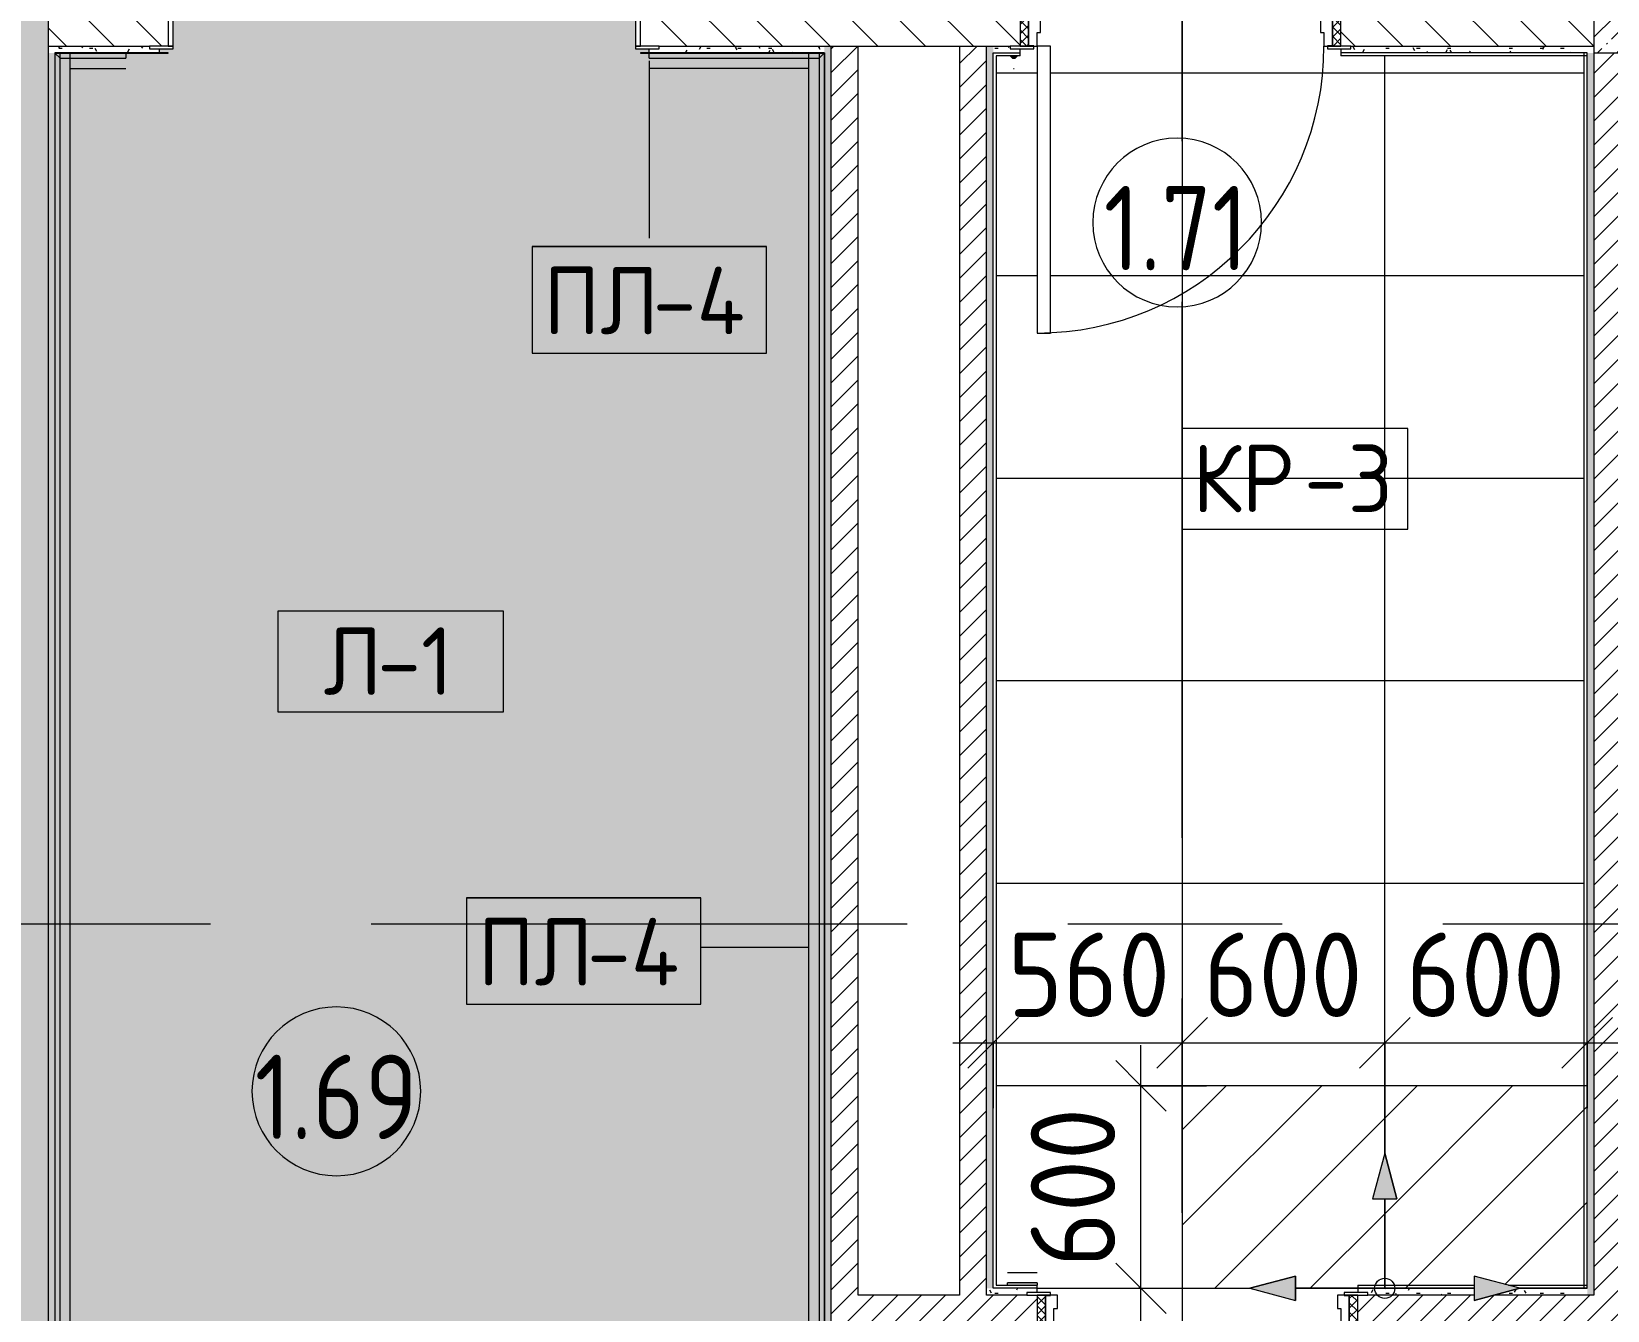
# Model space of a CAD drawing. Header units: millimetres. Extents: x 81671 to 282875, y -8553 to 29000.
# Drawn here: x 107301 to 111970, y 6654 to 10443 of the extents above; entities that cross this region are included whole.
import ezdxf

# ---------------------------------------------------------------- set-up
doc = ezdxf.new("R2010")
doc.units = ezdxf.units.MM
doc.linetypes.add('Осевая', pattern=[3175, 635, -476.25, 1587.5, -476.25])
for name, color, linetype, lineweight in [('A-ANNO-DIMS', 7, 'Continuous', 9), ('A-ANNO-DIMS-100', 7, 'Continuous', 9), ('A-AREA-IDEN', 7, 'Continuous', 9), ('A-DETL', 7, 'Continuous', 9), ('A-DETL-GENF', 7, 'Continuous', 9), ('A-DOOR', 7, 'Continuous', 9), ('A-DOOR-1', 7, 'Continuous', 13), ('A-DOOR-FRAM', 7, 'Continuous', 13), ('A-DOOR-FRAM-1', 7, 'Continuous', 9), ('A-FLOR-IDEN', 7, 'Continuous', 9), ('A-FLOR-PATT', 7, 'Continuous', 9), ('A-GENM-IDEN', 7, 'Continuous', 9), ('A-WALL', 7, 'Continuous', 9), ('I-WALL', 7, 'Continuous', 9), ('Оси-2', 7, 'Осевая', 9)]:
    doc.layers.add(name, color=color, linetype=linetype, lineweight=lineweight)
for name, color, linetype, lineweight, true_color in [('A-DETL-GENF-1', 7, 'Continuous', 9, 0x004000), ('A-GENM-3', 5, 'Continuous', 9, 0x0000ff), ('A-GENM-5', 7, 'Continuous', 9, 0xff8040), ('A-WALL-1', 9, 'Continuous', 9, 0x808080), ('A-WALL-FNSH-1', 9, 'Continuous', 9, 0x808080), ('I-WALL-2', 9, 'Continuous', 9, 0x808080)]:
    doc.layers.add(name, color=color, linetype=linetype, lineweight=lineweight, true_color=true_color)
doc.styles.add('GOST Common', font='GOST_Common.ttf', dxfattribs={"width": 0.9, "height": 250})
doc.styles.add('GOST Common_1', font='GOST_Common.ttf', dxfattribs={"height": 200})
doc.styles.add('ISOCPEUR', font='isocpeur.ttf', dxfattribs={"width": 0.9, "height": 250})
doc.dimstyles.new('ISO-2_5_0_9К_БОЛЬШОЙ', dxfattribs={"dimscale": 304.8, "dimtxt": 248.995294, "dimasz": 0.492126, "dimexe": 0.393701, "dimexo": 0.984252, "dimgap": 0, "dimtad": 1, "dimdec": 0, "dimrnd": 10, "dimzin": 0, "dimdsep": 46, "dimtxsty": 'ISOCPEUR', "dimblk1": 'OBLIQUE', "dimblk2": 'OBLIQUE', "dimsah": 1, "dimcen": 0.09, "dimdle": 0.393701, "dimazin": 0, "dimtfac": 1, "dimtdec": 4, "dimtix": 1, "dimtmove": 0, "dimatfit": 3, "dimfxl": 1, "dimtvp": 1, "dimtolj": 1, "dimtzin": 0, "dimarcsym": 2})
pattern_1 = [(45, (0, 0), (-35.35534, 35.35534), [])]
pattern_2 = [(45, (0, 0), (-57.024626, 57.024626), []), (45, (57.025, 0), (-57.024626, 57.024626), [100.806, -20.161, 3.353, -16.808])]
pattern_3 = [(0, (0, 0), (121.92, 30.48), [10.058, -81.382, 10.058, -81.382, -487.68]), (0, (0, 0), (121.92, 30.48), [-182.88, 10.058, -172.822, 10.058, -81.382, -213.36]), (0, (0, 0), (121.92, 30.48), [-457.2, 10.058, -50.902, 10.058, -142.342]), (120, (45.72, 15.24), (-87.356454, 90.345817), [10.058, -81.382, 10.058, -81.382, -487.68]), (120, (45.72, 15.24), (-87.356454, 90.345817), [-182.88, 10.058, -172.822, 10.058, -81.382, -213.36]), (120, (45.72, 15.24), (-87.356454, 90.345817), [-457.2, 10.058, -50.902, 10.058, -142.342]), (240, (60.96, 76.2), (-34.563546, -120.825817), [10.058, -81.382, 10.058, -81.382, -487.68]), (240, (60.96, 76.2), (-34.563546, -120.825817), [-182.88, 10.058, -172.822, 10.058, -81.382, -213.36]), (240, (60.96, 76.2), (-34.563546, -120.825817), [-457.2, 10.058, -50.902, 10.058, -142.342])]
pattern_4 = [(45, (0, 0), (-141.42136, 141.42136), [])]

# ---------------------------------------------------------------- blocks, each defined once
blk = doc.blocks.new('110_Дверь_СКБ_1Ст_Внутренняя1 - Д-8 950x2100h_охрана-31784688-План отделки полов с раскладкой материалов 1 этажа в осях 23_1-33')
at = {"layer": 'A-DOOR'}
h = blk.add_hatch(dxfattribs=at)
h.set_pattern_fill('FP_6', color=256, style=0, pattern_type=2)
h.set_pattern_definition([(135, (1826.41, 164.685), (-14.14214, -14.14214), []), (225, (1826.41, 164.685), (14.14214, -14.14214), [])])
h.paths.add_polyline_path([(487.5, 100), (462.5, 100), (462.5, -100), (487.5, -100)])
at = {"layer": 'A-DOOR-FRAM-1'}
h = blk.add_hatch(dxfattribs=at)
h.set_pattern_fill('FP_7', color=256, style=0, pattern_type=2)
h.set_pattern_definition([(45, (-296.384, 164.685), (-14.1421, 14.1421), []), (135, (-296.384, 164.685), (-14.1421, -14.1421), [])])
h.paths.add_polyline_path([(-437.5, 100), (-462.5, 100), (-462.5, -100), (-437.5, -100)])
at = {"layer": 'A-DOOR'}
blk.add_arc((437.5, 100), 850, 90, 180, dxfattribs=at)
at = {"layer": 'A-DOOR-1'}
for p, q in [((437.5, 950), (397.5, 950)), ((397.5, 950), (397.5, 100)), ((437.5, 100), (437.5, 950)), ((397.5, 100), (437.5, 100))]:
    blk.add_line(p, q, dxfattribs=at)
at = {"layer": 'A-DOOR-FRAM'}
for p, q in [((-422.5, 108), (-492.5, 108)), ((-492.5, 108), (-492.5, 100)), ((-492.5, 100), (-422.5, 100)), ((-437.5, 100), (-462.5, 100)), ((-462.5, 100), (-462.5, -100)), ((-412.5, 100), (-437.5, 100)), ((-437.5, 100), (-437.5, 20)), ((-437.5, -100), (-437.5, 100)), ((-422.5, 100), (-437.5, 100)), ((-437.5, 100), (-437.5, 99)), ((-437.5, 99), (-422.5, 99)), ((-422.5, 100), (-422.5, 108)), ((-422.5, 99), (-422.5, 100)), ((-412.5, 60), (-412.5, 100)), ((437.5, 100), (437.5, 60)), ((462.5, 100), (437.5, 100)), ((517.5, 108), (447.5, 108)), ((447.5, 108), (447.5, 100)), ((462.5, 100), (447.5, 100)), ((447.5, 100), (447.5, 99)), ((447.5, 100), (517.5, 100)), ((447.5, 99), (462.5, 99)), ((462.5, 20), (462.5, 100)), ((487.5, 100), (462.5, 100)), ((462.5, 100), (462.5, -100)), ((462.5, 99), (462.5, 100)), ((487.5, -100), (487.5, 100)), ((517.5, 100), (517.5, 108)), ((-402.5, 60), (-412.5, 60)), ((-402.5, 20), (-402.5, 60)), ((437.5, 60), (427.5, 60)), ((427.5, 60), (427.5, 20)), ((-437.5, 20), (-402.5, 20)), ((-422.5, 20), (-437.5, 20)), ((-437.5, 20), (-437.5, -100)), ((-422.5, -100), (-422.5, 20)), ((427.5, 20), (462.5, 20)), ((462.5, 20), (447.5, 20)), ((447.5, 20), (447.5, -100)), ((462.5, -100), (462.5, 20)), ((-422.5, -100), (-492.5, -100)), ((-492.5, -100), (-492.5, -108)), ((-492.5, -108), (-422.5, -108)), ((-462.5, -100), (-437.5, -100)), ((-437.5, -100), (-422.5, -100)), ((-422.5, -108), (-422.5, -100)), ((447.5, -100), (462.5, -100)), ((517.5, -100), (447.5, -100)), ((447.5, -100), (447.5, -108)), ((447.5, -108), (517.5, -108)), ((462.5, -100), (487.5, -100)), ((517.5, -108), (517.5, -100))]:
    blk.add_line(p, q, dxfattribs=at)
blk = doc.blocks.new('110_Дверь_СКБ_1Ст_Внутренняя1 - Д-8 950x2100h_охрана-32224770-План отделки полов с раскладкой материалов 1 этажа в осях 23_1-33')
at = {"layer": 'A-DOOR'}
h = blk.add_hatch(dxfattribs=at)
h.set_pattern_fill('FP_8', color=256, style=0, pattern_type=2)
h.set_pattern_definition([(135, (1826.41, 104.685), (-14.14214, -14.14214), []), (225, (1826.41, 104.685), (14.14214, -14.14214), [])])
h.paths.add_polyline_path([(468.5, 40), (462.5, 40), (462.5, -40), (487.5, -40), (487.5, 40)])
at = {"layer": 'A-DOOR-FRAM-1'}
h = blk.add_hatch(dxfattribs=at)
h.set_pattern_fill('FP_9', color=256, style=0, pattern_type=2)
h.set_pattern_definition([(45, (-296.384, 104.685), (-14.1421, 14.1421), []), (135, (-296.384, 104.685), (-14.1421, -14.1421), [])])
h.paths.add_polyline_path([(-437.5, 40), (-462.5, 40), (-462.5, -40), (-437.5, -40)])
at = {"layer": 'A-DOOR'}
blk.add_arc((437.5, 40), 850, 90, 180, dxfattribs=at)
at = {"layer": 'A-DOOR-1'}
for p, q in [((437.5, 890), (397.5, 890)), ((397.5, 890), (397.5, 40)), ((437.5, 40), (437.5, 890)), ((397.5, 40), (437.5, 40))]:
    blk.add_line(p, q, dxfattribs=at)
at = {"layer": 'A-DOOR-FRAM'}
for p, q in [((-422.5, 48), (-492.5, 48)), ((-492.5, 48), (-492.5, 40)), ((-422.5, 40), (-422.5, 48)), ((517.5, 48), (447.5, 48)), ((447.5, 48), (447.5, 40)), ((517.5, 40), (517.5, 48)), ((-492.5, 40), (-422.5, 40)), ((-437.5, 40), (-462.5, 40)), ((-462.5, 40), (-462.5, -40)), ((-412.5, 40), (-437.5, 40)), ((-437.5, 40), (-437.5, -40)), ((-437.5, -40), (-437.5, 40)), ((-422.5, 40), (-437.5, 40)), ((-437.5, 40), (-437.5, 39)), ((-437.5, 39), (-422.5, 39)), ((-422.5, 39), (-422.5, 40)), ((-412.5, 0), (-412.5, 40)), ((-402.5, 0), (-412.5, 0)), ((-402.5, -40), (-402.5, 0)), ((437.5, 0), (427.5, 0)), ((427.5, 0), (427.5, -40)), ((437.5, 40), (437.5, 0)), ((462.5, 40), (437.5, 40)), ((462.5, 40), (447.5, 40)), ((447.5, 40), (447.5, 39)), ((447.5, 40), (517.5, 40)), ((447.5, 39), (462.5, 39)), ((462.5, -40), (462.5, 40)), ((487.5, 40), (462.5, 40)), ((462.5, 40), (462.5, -40)), ((462.5, 39), (462.5, 40)), ((487.5, -40), (487.5, 40)), ((-422.5, -40), (-492.5, -40)), ((-492.5, -40), (-492.5, -48)), ((-462.5, -40), (-437.5, -40)), ((-422.5, -39), (-437.5, -39)), ((-437.5, -39), (-437.5, -40)), ((-437.5, -40), (-402.5, -40)), ((-437.5, -40), (-422.5, -40)), ((-422.5, -40), (-422.5, -39)), ((-422.5, -48), (-422.5, -40)), ((427.5, -40), (462.5, -40)), ((462.5, -39), (447.5, -39)), ((447.5, -39), (447.5, -40)), ((447.5, -40), (462.5, -40)), ((517.5, -40), (447.5, -40)), ((447.5, -40), (447.5, -48)), ((462.5, -40), (462.5, -39)), ((462.5, -40), (487.5, -40)), ((517.5, -48), (517.5, -40)), ((-492.5, -48), (-422.5, -48)), ((447.5, -48), (517.5, -48))]:
    blk.add_line(p, q, dxfattribs=at)
blk = doc.blocks.new('110_Дверь_СКБ_2Ст - Д-2а_л_ Из коридора на лестницу-32216062-План отделки полов с раскладкой материалов 1 этажа в осях 23_1-33')
at = {"layer": 'A-DOOR'}
for centre, radius, start, end in [((662.5, 100), 900, 90, 180), ((-637.5, 100), 400, 360, 90)]:
    blk.add_arc(centre, radius, start, end, dxfattribs=at)
at = {"layer": 'A-DOOR-1'}
for p, q in [((662.5, 1000), (612.5, 1000)), ((612.5, 1000), (612.5, 100)), ((662.5, 100), (662.5, 1000)), ((-637.5, 500), (-637.5, 100)), ((-587.5, 500), (-637.5, 500)), ((-587.5, 100), (-587.5, 500)), ((-637.5, 100), (-587.5, 100)), ((612.5, 100), (662.5, 100))]:
    blk.add_line(p, q, dxfattribs=at)
at = {"layer": 'A-DOOR-FRAM'}
for p, q in [((-672.5, 108), (-742.5, 108)), ((-742.5, 108), (-742.5, 100)), ((-742.5, 100), (-672.5, 100)), ((-637.5, 100), (-687.5, 100)), ((-687.5, 100), (-687.5, 20)), ((-672.5, 100), (-672.5, 108)), ((-637.5, 50), (-637.5, 100)), ((662.5, 100), (662.5, 50)), ((712.5, 100), (662.5, 100)), ((767.5, 108), (697.5, 108)), ((697.5, 108), (697.5, 100)), ((697.5, 100), (767.5, 100)), ((712.5, 20), (712.5, 100)), ((767.5, 100), (767.5, 108)), ((-627.5, 50), (-637.5, 50)), ((-627.5, 20), (-627.5, 50)), ((662.5, 50), (652.5, 50)), ((652.5, 50), (652.5, 20)), ((-687.5, 20), (-627.5, 20)), ((-672.5, 20), (-687.5, 20)), ((-687.5, 20), (-687.5, -100)), ((-672.5, -100), (-672.5, 20)), ((652.5, 20), (712.5, 20)), ((712.5, 20), (697.5, 20)), ((697.5, 20), (697.5, -100)), ((712.5, -100), (712.5, 20)), ((-672.5, -100), (-742.5, -100)), ((-742.5, -100), (-742.5, -108)), ((-742.5, -108), (-672.5, -108)), ((-687.5, -100), (-672.5, -100)), ((-672.5, -108), (-672.5, -100)), ((697.5, -100), (712.5, -100)), ((767.5, -100), (697.5, -100)), ((697.5, -100), (697.5, -108)), ((697.5, -108), (767.5, -108)), ((767.5, -108), (767.5, -100))]:
    blk.add_line(p, q, dxfattribs=at)
blk = doc.blocks.new('Плинтус - Плинтус светлый _сад_-32860295-План отделки полов с раскладкой материалов 1 этажа в осях 23_1-33')
at = {"layer": 'A-GENM-3'}
blk.add_hatch(color=256, dxfattribs=at).paths.add_polyline_path([(15, 15), (0, 0), (518.1, 0), (518.1, 15)])
for p, q in [((15, 15), (0, 0)), ((518.1, 0), (0, 0)), ((518.1, 15), (15, 15)), ((45, 45), (518.1, 45)), ((518.1, 15), (518.1, 0))]:
    blk.add_line(p, q, dxfattribs=at)
blk = doc.blocks.new('Плинтус - Плинтус светлый _сад_-32860294-План отделки полов с раскладкой материалов 1 этажа в осях 23_1-33')
at = {"layer": 'A-GENM-3'}
blk.add_hatch(color=256, dxfattribs=at).paths.add_polyline_path([(0, 0), (5299, 0), (5299, 15), (15, 15), (11.2, 11.2)])
for p, q in [((15, 15), (0, 0)), ((5299, 0), (0, 0)), ((5299, 15), (15, 15)), ((45, 45), (5299, 45)), ((5299, 15), (5299, 0))]:
    blk.add_line(p, q, dxfattribs=at)
blk = doc.blocks.new('Плинтус - Плинтус светлый _сад_-32860296-План отделки полов с раскладкой материалов 1 этажа в осях 23_1-33')
at = {"layer": 'A-GENM-3'}
blk.add_hatch(color=256, dxfattribs=at).paths.add_polyline_path([(15, -15), (210, -15), (210, 0), (0, 0)])
for p, q in [((0, 0), (210, 0)), ((0, 0), (15, -15)), ((15, -15), (210, -15)), ((45, -45), (210, -45)), ((210, 0), (210, -15))]:
    blk.add_line(p, q, dxfattribs=at)
blk = doc.blocks.new('Плинтус - Плинтус светлый _сад_-32860293-План отделки полов с раскладкой материалов 1 этажа в осях 23_1-33')
at = {"layer": 'A-GENM-3'}
blk.add_hatch(color=256, dxfattribs=at).paths.add_polyline_path([(0, 0), (15, -15), (7822, -15), (7822, 0), (98.3, 0)])
for p, q in [((0, 0), (15, -15)), ((15, -15), (7822, -15)), ((45, -45), (7822, -45)), ((7822, 0), (7822, -15))]:
    blk.add_line(p, q, dxfattribs=at)
blk = doc.blocks.new('Плинтус - Плинтус керамогранит бежевый-32865683-План отделки полов с раскладкой материалов 1 этажа в осях 23_1-33')
at = {"layer": 'A-GENM-5'}
blk.add_hatch(color=256, dxfattribs=at).paths.add_polyline_path([(23, -15), (30, -8), (8, -8), (15, -15)])
for p, q in [((8, -8), (15, -15)), ((15, -15), (23, -15)), ((18, -45), (20, -45)), ((23, -15), (30, -8))]:
    blk.add_line(p, q, dxfattribs=at)
blk = doc.blocks.new('Плинтус - Плинтус керамогранит бежевый-32865685-План отделки полов с раскладкой материалов 1 этажа в осях 23_1-33')
at = {"layer": 'A-GENM-5'}
blk.add_hatch(color=256, dxfattribs=at).paths.add_polyline_path([(0, -8), (0, -15), (88, -15), (88, -8)])
for p, q in [((0, -15), (0, -8)), ((0, -15), (88, -15)), ((0, -45), (88, -45)), ((88, -8), (88, -15))]:
    blk.add_line(p, q, dxfattribs=at)
blk = doc.blocks.new('Начало раскладки_красным - Начало раскладки_красным-26110621-План отделки полов с раскладкой материалов 1 этажа в осях 23_1-33')
at = {"layer": 'A-DETL-GENF'}
for points in [[(-36.2, 264.8), (36.2, 264.8), (0, 400)], [(-264.8, -36.2), (-264.8, 36.2), (-400, 0)], [(264.8, -36.2), (400, 0), (264.8, 36.2)]]:
    blk.add_hatch(color=256, dxfattribs=at).paths.add_polyline_path(points)
for p, q in [((0, 400), (-36.2, 264.8)), ((0, 400), (-36.2, 264.8)), ((36.2, 264.8), (0, 400)), ((0, 400), (36.2, 264.8)), ((-36.2, 264.8), (36.2, 264.8)), ((-36.2, 264.8), (36.2, 264.8)), ((0, 30), (0, 264.8)), ((-264.8, 36.2), (-400, 0)), ((-400, 0), (-264.8, 36.2)), ((-400, 0), (-264.8, -36.2)), ((-400, 0), (-264.8, -36.2)), ((-264.8, -36.2), (-264.8, 36.2)), ((-264.8, 36.2), (-264.8, -36.2)), ((-30, 0), (-264.8, 0)), ((30, 0), (264.8, 0)), ((400, 0), (264.8, 36.2)), ((264.8, 36.2), (264.8, -36.2)), ((400, 0), (264.8, 36.2)), ((264.8, 36.2), (264.8, -36.2)), ((400, 0), (264.8, -36.2)), ((264.8, -36.2), (400, 0))]:
    blk.add_line(p, q, dxfattribs=at)
blk.add_circle((0, 0), 30, dxfattribs=at)
blk = doc.blocks.new('Марка_Помещения - Номер-25198446-План отделки полов с раскладкой материалов 1 этажа в осях 23_1-33')
at = {"layer": 'A-AREA-IDEN'}
for start, end in [(360, 180), (180, 360)]:
    blk.add_arc((0, 0), 2.5, start, end, dxfattribs=at)
blk = doc.blocks.new('DIMBLOCK39-План отделки полов с раскладкой материалов 1 этажа в осях 23_1-33')
at = {"layer": 'A-ANNO-DIMS-100'}
for p, q in [((110150, 7253.4), (110150, 7567.4)), ((110710, 7253.4), (110710, 7567.4)), ((110030, 7447.4), (110710, 7447.4)), ((110150, 7447.4), (110150, 7253.4)), ((110710, 7447.4), (110710, 7253.4))]:
    blk.add_line(p, q, dxfattribs=at)
at = {"layer": 'A-ANNO-DIMS-100', "lineweight": 20}
for p, q in [((110150, 7447.4), (110225, 7522.4)), ((110710, 7447.4), (110785, 7522.4)), ((110150, 7447.4), (110075, 7372.4)), ((110710, 7447.4), (110635, 7372.4))]:
    blk.add_line(p, q, dxfattribs=at)
at = {"layer": 'A-ANNO-DIMS-100', "color": 0, "insert": (110193, 7774), "char_height": 250, "width": 568.858, "attachment_point": 1, "line_spacing_factor": 1.149209, "style": 'ISOCPEUR'}
blk.add_mtext('560', dxfattribs=at)
blk = doc.blocks.new('_Oblique')
at = {"color": 0, "linetype": 'ByBlock', "lineweight": -2}
blk.add_line((-0.5, -0.5), (0.5, 0.5), dxfattribs=at)
blk = doc.blocks.new('DIMBLOCK40-План отделки полов с раскладкой материалов 1 этажа в осях 23_1-33')
at = {"layer": 'A-ANNO-DIMS-100'}
for p, q in [((110710, 7253.4), (110710, 7567.4)), ((111310, 7253.4), (111310, 7567.4)), ((110710, 7447.4), (111310, 7447.4)), ((110710, 7447.4), (110710, 7253.4)), ((111310, 7447.4), (111310, 7253.4))]:
    blk.add_line(p, q, dxfattribs=at)
at = {"layer": 'A-ANNO-DIMS-100', "lineweight": 20}
for p, q in [((110710, 7447.4), (110785, 7522.4)), ((111310, 7447.4), (111385, 7522.4)), ((110710, 7447.4), (110635, 7372.4)), ((111310, 7447.4), (111235, 7372.4))]:
    blk.add_line(p, q, dxfattribs=at)
at = {"layer": 'A-ANNO-DIMS-100', "color": 0, "insert": (110773, 7774), "char_height": 250, "width": 568.858, "attachment_point": 1, "line_spacing_factor": 1.149209, "style": 'ISOCPEUR'}
blk.add_mtext('600', dxfattribs=at)
blk = doc.blocks.new('DIMBLOCK41-План отделки полов с раскладкой материалов 1 этажа в осях 23_1-33')
at = {"layer": 'A-ANNO-DIMS-100'}
for p, q in [((111310, 7253.4), (111310, 7567.4)), ((111910, 7253.4), (111910, 7567.4)), ((111310, 7447.4), (112030, 7447.4)), ((111310, 7447.4), (111310, 7253.4)), ((111910, 7447.4), (111910, 7253.4))]:
    blk.add_line(p, q, dxfattribs=at)
at = {"layer": 'A-ANNO-DIMS-100', "lineweight": 20}
for p, q in [((111310, 7447.4), (111385, 7522.4)), ((111910, 7447.4), (111985, 7522.4)), ((111310, 7447.4), (111235, 7372.4)), ((111910, 7447.4), (111835, 7372.4))]:
    blk.add_line(p, q, dxfattribs=at)
at = {"layer": 'A-ANNO-DIMS-100', "color": 0, "insert": (111373, 7774), "char_height": 250, "width": 568.858, "attachment_point": 1, "line_spacing_factor": 1.149209, "style": 'ISOCPEUR'}
blk.add_mtext('600', dxfattribs=at)
blk = doc.blocks.new('DIMBLOCK42-План отделки полов с раскладкой материалов 1 этажа в осях 23_1-33')
at = {"layer": 'A-ANNO-DIMS-100'}
for p, q in [((110587.8, 6600), (110587.8, 7440)), ((110781.8, 7320), (110467.8, 7320)), ((110587.8, 7320), (110781.8, 7320)), ((110580, 6720), (110707.8, 6720)), ((110587.8, 6720), (110580, 6720))]:
    blk.add_line(p, q, dxfattribs=at)
at = {"layer": 'A-ANNO-DIMS-100', "lineweight": 20}
for p, q in [((110587.8, 7320), (110512.8, 7395)), ((110587.8, 7320), (110662.8, 7245)), ((110587.8, 6720), (110512.8, 6795)), ((110587.8, 6720), (110662.8, 6645))]:
    blk.add_line(p, q, dxfattribs=at)
at = {"layer": 'A-ANNO-DIMS-100', "color": 0, "insert": (110261.2, 6783), "char_height": 250, "width": 568.858, "attachment_point": 1, "rotation": 90, "line_spacing_factor": 1.149209, "style": 'ISOCPEUR'}
blk.add_mtext('600', dxfattribs=at)
blk = doc.blocks.new('М_перекрытий_ЭП - Типоразмер-25383776-План отделки полов с раскладкой материалов 1 этажа в осях 23_1-33')
at = {"layer": 'A-FLOR-IDEN'}
for p, q in [((3.352, 1.578), (-3.336, 1.578)), ((-3.336, 1.578), (-3.336, -1.406)), ((3.352, -1.406), (3.352, 1.578)), ((-3.336, -1.406), (3.352, -1.406))]:
    blk.add_line(p, q, dxfattribs=at)
blk = doc.blocks.new('Mark Reiling - Mark Reiling-26174330-План отделки полов с раскладкой материалов 1 этажа в осях 23_1-33')
at = {"layer": 'A-GENM-IDEN'}
for p, q in [((-3.47, 1.49), (-3.47, -1.663)), ((-3.47, 1.49), (3.47, 1.49)), ((3.47, 1.49), (-3.47, 1.49)), ((-3.47, 1.49), (-3.47, -1.663)), ((3.47, -1.663), (3.47, 1.49)), ((3.47, -1.663), (3.47, 1.49)), ((-3.47, -1.663), (3.47, -1.663)), ((-3.47, -1.663), (3.47, -1.663))]:
    blk.add_line(p, q, dxfattribs=at)

msp = doc.modelspace()

# ---------------------------------------------------------------- hatches: boundary and pattern name
at = {"layer": 'A-DETL-GENF-1'}
h = msp.add_hatch(dxfattribs=at)
h.set_pattern_fill('FP_93', color=256, style=0, pattern_type=2)
h.set_pattern_definition(pattern_4)
h.paths.add_polyline_path([(111310, 6720), (111310, 6984.8), (111273.8, 6984.8), (111310, 7120), (111310, 7320), (110710, 7320), (110710, 6720), (110910, 6720), (111045.2, 6756.2), (111045.2, 6720), (111273.8, 6720)])
h = msp.add_hatch(dxfattribs=at)
h.set_pattern_fill('FP_93', color=256, style=0, pattern_type=2)
h.set_pattern_definition(pattern_4)
h.paths.add_polyline_path([(111910, 6720), (111910, 7320), (111310, 7320), (111310, 7120), (111346.2, 6984.8), (111310, 6984.8), (111310, 6720), (111574.8, 6720), (111574.8, 6756.2), (111710, 6720), (111791.4, 6720)])
at = {"layer": 'A-FLOR-PATT'}
h = msp.add_hatch(color=256, dxfattribs=at)
h.paths.add_polyline_path([(107370, 2557), (109650, 2557), (109635, 2572), (109635, 3630), (109650, 3630), (109649.1, 3705), (108770, 3705), (108770, 3755), (109650, 3755), (109649.1, 4955), (109270, 4955), (109270, 5005), (109650, 5005), (109649, 10380), (109130, 10380), (109130, 10392), (109090, 10392), (109090, 10520), (109045, 10520), (109045, 10550), (109055, 10550), (109055, 10600), (109005, 10600), (109005, 10620), (107805, 10620), (107805, 10600), (107755, 10600), (107755, 10550), (107765, 10550), (107765, 10520), (107720, 10520), (107720, 10392), (107680, 10392), (107680, 10380), (107580, 10379), (107580, 10364), (107385, 10364), (107385, 2572)])
h.paths.add_polyline_path([(109649.1, 5080), (109634.1, 5095), (109634, 10364), (109131, 10365), (109131, 10379), (109649.1, 10379), (109649.1, 5091.2)])
h.paths.add_polyline_path([(107720, 10600), (107755, 10600), (107755, 10603), (107720, 10603)])
h.paths.add_polyline_path([(109113, 10608), (109130, 10608), (109130, 10620), (109100.9, 10620), (109100.9, 10608), (109105, 10608)])
h.paths.add_polyline_path([(107697, 10608), (107713.3, 10608), (107713.3, 10620), (107680, 10620), (107680, 10608)])
h = msp.add_hatch(dxfattribs=at)
h.set_pattern_fill('FP_77', color=256, style=0, pattern_type=2)
h.set_pattern_definition([(90, (111310, 7920), (-600, 4e-14), []), (180, (111310, 7920), (-7e-14, -600), [])])
h.paths.add_polyline_path([(110280, 10400), (110320, 10400), (110320, 9550), (110280, 9550), (110280, 10385.6)])
h.paths.add_polyline_path([(111180, 6600), (111230, 6600), (111230, 6612), (111190, 6612), (111190, 6620), (111180, 6620), (111180, 6660), (111170, 6660), (111170, 6700), (111190, 6700), (111190, 6708), (111230, 6708), (111230, 6729), (111574.8, 6729), (111574.8, 6756.2), (111676.4, 6729), (111901, 6729), (111901, 10371), (111180, 10371), (111180, 10392), (111140, 10392), (111140, 10400), (111130, 10400), (111130, 10440), (111120, 10440), (111120, 10480), (111140, 10480), (111140, 10486.3), (110270, 10486.3), (110270, 10480), (110290, 10480), (110290, 10440), (110280, 10440), (110280, 10400), (110270, 10400), (110270, 10392), (110230, 10392), (110229.8, 10371), (110222, 10371), (110215, 10364), (110207, 10364), (110200, 10371), (110159, 10371), (110159, 6729), (110192, 6729), (110192, 6736), (110280, 6736), (110280, 6708), (110320, 6708), (110320, 6700), (110340, 6700), (110340, 6660), (110330, 6660), (110330, 6620), (111180, 6619), (111180, 6606.3)])
h.paths.add_polyline_path([(110330, 6619), (110330, 6620), (110320, 6619)])
h.paths.add_polyline_path([(111045.2, 6683.8), (110910, 6720), (111045.2, 6756.2), (111045.2, 6720)])
h.paths.add_polyline_path([(111279.2, 6984.8), (111273.8, 6984.8), (111310, 7120), (111346.2, 6984.8), (111310, 6984.8)])
at = {"layer": 'I-WALL'}
h = msp.add_hatch(dxfattribs=at)
h.set_pattern_fill('FP_2', color=256, style=0, pattern_type=2)
h.set_pattern_definition(pattern_2)
h.paths.add_polyline_path([(107130, 2400), (107350, 2400), (107350, 10600), (107130, 10600), (107130, 2655.3)])
h = msp.add_hatch(dxfattribs=at)
h.set_pattern_fill('FP_4', color=256, style=0, pattern_type=2)
h.set_pattern_definition([(135, (0, 0), (-70.71068, -70.71068), [])])
h.paths.add_polyline_path([(121114.6, 10400), (121210, 10400), (121210, 10600), (119330, 10600), (119330, 10400), (120448.7, 10400)])
h.paths.add_polyline_path([(111180, 10400), (111930, 10400), (111930, 10600), (111180, 10600)])
h.paths.add_polyline_path([(110200, 10400), (110230, 10400), (110230, 10600), (109105, 10600), (109105, 10400), (110150, 10400)])
h.paths.add_polyline_path([(107650, 10400), (107705, 10400), (107705, 10600), (107350, 10600), (107350, 10400)])
h = msp.add_hatch(dxfattribs=at)
h.set_pattern_fill('FP_2', color=256, style=0, pattern_type=2)
h.set_pattern_definition(pattern_2)
h.paths.add_polyline_path([(119330, 10380), (119330, 10600), (111930, 10600), (111930, 10380), (119116.8, 10380)])
h = msp.add_hatch(dxfattribs=at)
h.set_pattern_fill('FP_3', color=256, style=0, pattern_type=2)
h.set_pattern_definition(pattern_1)
h.paths.add_polyline_path([(109670, 125), (109750, 125), (109749, 3655), (109670, 3655), (109670, 219.4)])
h.paths.add_polyline_path([(109670, 5055), (109750, 5055), (109750, 10400), (109670, 10400), (109670, 5091.2)])
h = msp.add_hatch(dxfattribs=at)
h.set_pattern_fill('FP_3', color=256, style=0, pattern_type=2)
h.set_pattern_definition(pattern_1)
h.paths.add_polyline_path([(110130, 6700), (110130, 10400), (110050, 10400), (110050, 6700)])
h = msp.add_hatch(dxfattribs=at)
h.set_pattern_fill('FP_3', color=256, style=0, pattern_type=2)
h.set_pattern_definition(pattern_1)
h.paths.add_polyline_path([(112010, 5400), (112010, 10380), (111930, 10380), (111930, 5400)])
h = msp.add_hatch(dxfattribs=at)
h.set_pattern_fill('FP_3', color=256, style=0, pattern_type=2)
h.set_pattern_definition(pattern_1)
h.paths.add_polyline_path([(111791.4, 6620), (111930, 6620), (111930, 6700), (111635.4, 6700), (111574.8, 6683.8), (111574.8, 6700), (111230, 6700), (111230, 6620), (111710, 6620)])
h.paths.add_polyline_path([(109793.6, 6620), (110280, 6620), (110280, 6700), (109750, 6700), (109750, 6620)])
at = {"layer": 'I-WALL-2'}
h = msp.add_hatch(dxfattribs=at)
h.set_pattern_fill('FP_64', color=256, style=0, pattern_type=2)
h.set_pattern_definition(pattern_3)
h.paths.add_polyline_path([(109649, 10380), (109650, 10380), (109650, 10400), (109160, 10398.8), (109160, 10392), (109130, 10392), (109130, 10380), (109160, 10380)])
h.paths.add_polyline_path([(107680, 10380), (107680, 10392), (107650, 10392), (107650, 10400), (107350, 10400), (107350, 10380), (107650, 10380)])
h = msp.add_hatch(dxfattribs=at)
h.set_pattern_fill('FP_64', color=256, style=0, pattern_type=2)
h.set_pattern_definition(pattern_3)
h.paths.add_polyline_path([(107370, 2480), (107370, 10380), (107350, 10380), (107350, 2480)])
h = msp.add_hatch(dxfattribs=at)
h.set_pattern_fill('FP_64', color=256, style=0, pattern_type=2)
h.set_pattern_definition(pattern_3)
h.paths.add_polyline_path([(109650, 2480), (109670, 2480), (109669.5, 3600), (109662, 3600), (109662, 3630), (109650, 3630), (109650, 2481)])
h.paths.add_polyline_path([(109662, 5080), (109662, 5110), (109670, 5110), (109670, 10400), (109650, 10400), (109650, 5080)])
h = msp.add_hatch(dxfattribs=at)
h.set_pattern_fill('FP_64', color=256, style=0, pattern_type=2)
h.set_pattern_definition(pattern_3)
h.paths.add_polyline_path([(110150, 6720), (110150, 10400), (110130, 10400), (110130, 6720)])
h = msp.add_hatch(dxfattribs=at)
h.set_pattern_fill('FP_64', color=256, style=0, pattern_type=2)
h.set_pattern_definition(pattern_3)
h.paths.add_polyline_path([(111930, 10380), (111930, 10400), (111210, 10399.2), (111210, 10392), (111180, 10392), (111180, 10380), (111910, 10380)])
h.paths.add_polyline_path([(110200, 10380), (110230, 10380), (110230, 10392), (110200, 10392.5), (110200, 10400), (110150, 10400), (110150, 10380), (110159, 10380)])
h = msp.add_hatch(dxfattribs=at)
h.set_pattern_fill('FP_64', color=256, style=0, pattern_type=2)
h.set_pattern_definition(pattern_3)
h.paths.add_polyline_path([(111910, 6700), (111930, 6700), (111930, 10380), (111910, 10380), (111910, 6720)])
h = msp.add_hatch(dxfattribs=at)
h.set_pattern_fill('FP_64', color=256, style=0, pattern_type=2)
h.set_pattern_definition(pattern_3)
h.paths.add_polyline_path([(111635.4, 6700), (111910, 6700), (111910, 6720), (111710, 6720), (111685.3, 6713.4)])
h.paths.add_polyline_path([(110159, 6700), (110250, 6700), (110250, 6708), (110280, 6708), (110280, 6720), (110130, 6720), (110130, 6700), (110150, 6700)])
h.paths.add_polyline_path([(111260, 6700), (111574.8, 6700), (111574.8, 6720), (111230, 6720), (111230, 6708), (111260, 6708), (111260, 6700.9)])

# ---------------------------------------------------------------- linework, layer by layer
at = {"layer": 'A-DETL'}
for p, q in [((111310, 7320), (110710, 7320)), ((110710, 7320), (110710, 6720)), ((111910, 7320), (111310, 7320)), ((111310, 7320), (111310, 7120)), ((111310, 7120), (111310, 7320)), ((111910, 6720), (111910, 7320)), ((111310, 6984.8), (111310, 6720)), ((111310, 6720), (111310, 6984.8)), ((110710, 6720), (110910, 6720)), ((111045.2, 6720), (111310, 6720)), ((111310, 6720), (111574.8, 6720)), ((111710, 6720), (111910, 6720))]:
    msp.add_line(p, q, dxfattribs=at)
at = {"layer": 'A-GENM-IDEN'}
for p, q in [((109131, 10356.5), (109131, 9830.6)), ((109604.1, 7729.5), (109283.4, 7729.5))]:
    msp.add_line(p, q, dxfattribs=at)
at = {"layer": 'A-WALL'}
for p, q in [((107350, 10600), (107350, 2400)), ((107370, 10380), (107370, 2480)), ((110130, 10400), (110200, 10400)), ((111210, 10400), (111930, 10400))]:
    msp.add_line(p, q, dxfattribs=at)
at = {"layer": 'A-WALL-1'}
for p, q in [((111930, 10600), (111930, 6700)), ((107350, 10400), (107650, 10400)), ((107680, 10380), (107680, 10392)), ((109130, 10392), (109130, 10380)), ((109160, 10400), (110130, 10400)), ((109649, 10380), (109650, 10380)), ((109650, 10380), (109650, 5080)), ((109670, 5110), (109670, 10400)), ((109750, 6700), (109750, 10400)), ((110050, 10400), (110050, 6700)), ((110130, 6700), (110130, 10400)), ((110230, 10380), (110230, 10392)), ((111180, 10392), (111180, 10380)), ((111930, 10380), (119330, 10380)), ((110050, 6700), (109750, 6700)), ((110250, 6700), (110130, 6700)), ((110280, 6708), (110280, 6720)), ((111230, 6720), (111230, 6708)), ((111574.8, 6700), (111260, 6700)), ((111930, 6700), (111635.4, 6700))]:
    msp.add_line(p, q, dxfattribs=at)
at = {"layer": 'A-WALL-FNSH-1'}
for p, q in [((107705, 10380), (107370, 10380)), ((107371, 10379), (107705, 10379)), ((107371, 2481), (107371, 10379)), ((107705, 10379), (107705, 10380)), ((109649, 10380), (109105, 10380)), ((109105, 10380), (109105, 10379)), ((109105, 10379), (109649, 10379)), ((109649, 10379), (109649, 5005)), ((109650, 5005), (109650, 10380))]:
    msp.add_line(p, q, dxfattribs=at)
at = {"layer": 'I-WALL'}
for p, q in [((110150, 10380), (110230, 10380)), ((110150, 6720), (110150, 10380)), ((110230, 10371), (110159, 10371)), ((110159, 10371), (110159, 6729)), ((110230, 10371), (110230, 10380)), ((111180, 10380), (111180, 10371)), ((111910, 10380), (111180, 10380)), ((111909.5, 10371), (111180, 10371)), ((111901, 6720.5), (111901, 10380)), ((111909.5, 10371), (111909.5, 10380)), ((111910, 6720), (111910, 10380)), ((110159, 6729), (110280, 6729)), ((110280, 6720), (110280, 6729)), ((111230, 6729), (111310, 6729)), ((111230, 6729), (111230, 6720)), ((111310, 6729), (111574.8, 6729)), ((111676.4, 6729), (111910, 6729)), ((110280, 6720), (110150, 6720)), ((111310, 6720), (111230, 6720)), ((111574.8, 6720), (111310, 6720)), ((111910, 6720), (111710, 6720)), ((111901, 6720.5), (111910, 6720.5))]:
    msp.add_line(p, q, dxfattribs=at)
at = {"layer": 'Оси-2'}
for p, q in [((110710, 593.7), (110710, 19528.3)), ((84970.8, 7800), (122760, 7800))]:
    msp.add_line(p, q, dxfattribs=at)

# ---------------------------------------------------------------- block references
at = {"layer": 'A-AREA-IDEN', "xscale": 99.99999999999993, "yscale": 99.99999999999993, "zscale": 99.99999999999993}
for p in [(110695.1, 9877.2), (108203.7, 7303.6)]:
    msp.add_blockref('Марка_Помещения - Номер-25198446-План отделки полов с раскладкой материалов 1 этажа в осях 23_1-33', p, dxfattribs=at)
at = {"layer": 'A-DETL-GENF'}
msp.add_blockref('Начало раскладки_красным - Начало раскладки_красным-26110621-План отделки полов с раскладкой материалов 1 этажа в осях 23_1-33', (111310, 6720), dxfattribs=at)
at = {"layer": 'A-DOOR'}
msp.add_blockref('110_Дверь_СКБ_2Ст - Д-2а_л_ Из коридора на лестницу-32216062-План отделки полов с раскладкой материалов 1 этажа в осях 23_1-33', (108392.5, 10500), dxfattribs=at)
at = {"layer": 'A-DOOR', "rotation": 180}
for name, p in [('110_Дверь_СКБ_1Ст_Внутренняя1 - Д-8 950x2100h_охрана-31784688-План отделки полов с раскладкой материалов 1 этажа в осях 23_1-33', (110717.5, 10500)), ('110_Дверь_СКБ_1Ст_Внутренняя1 - Д-8 950x2100h_охрана-32224770-План отделки полов с раскладкой материалов 1 этажа в осях 23_1-33', (110767.5, 6660))]:
    msp.add_blockref(name, p, dxfattribs=at)
at = {"layer": 'A-FLOR-IDEN', "xscale": 99.99999999999993, "yscale": 99.99999999999993, "zscale": 99.99999999999993}
for p in [(111043.6, 9109.6), (108363.6, 8568.3)]:
    msp.add_blockref('М_перекрытий_ЭП - Типоразмер-25383776-План отделки полов с раскладкой материалов 1 этажа в осях 23_1-33', p, dxfattribs=at)
at = {"layer": 'A-GENM-3'}
msp.add_blockref('Плинтус - Плинтус светлый _сад_-32860296-План отделки полов с раскладкой материалов 1 этажа в осях 23_1-33', (107370, 10379), dxfattribs=at)
for name, p, rotation in [('Плинтус - Плинтус светлый _сад_-32860293-План отделки полов с раскладкой материалов 1 этажа в осях 23_1-33', (107370, 2557), 90.00000000000144), ('Плинтус - Плинтус светлый _сад_-32860295-План отделки полов с раскладкой материалов 1 этажа в осях 23_1-33', (109649.1, 10379), 180), ('Плинтус - Плинтус светлый _сад_-32860294-План отделки полов с раскладкой материалов 1 этажа в осях 23_1-33', (109649.1, 5080), 89.99999999999858)]:
    msp.add_blockref(name, p, dxfattribs=dict(at, rotation=rotation))
at = {"layer": 'A-GENM-5'}
msp.add_blockref('Плинтус - Плинтус керамогранит бежевый-32865683-План отделки полов с раскладкой материалов 1 этажа в осях 23_1-33', (110192, 10379), dxfattribs=at)
at = {"layer": 'A-GENM-5', "rotation": 180}
msp.add_blockref('Плинтус - Плинтус керамогранит бежевый-32865685-План отделки полов с раскладкой материалов 1 этажа в осях 23_1-33', (110280, 6721), dxfattribs=at)
at = {"layer": 'A-GENM-IDEN', "xscale": 99.99999999999993, "yscale": 99.99999999999993, "zscale": 99.99999999999993}
for p in [(109131, 9657.1), (108936.4, 7728)]:
    msp.add_blockref('Mark Reiling - Mark Reiling-26174330-План отделки полов с раскладкой материалов 1 этажа в осях 23_1-33', p, dxfattribs=at)

# ---------------------------------------------------------------- texts
at = {"layer": 'A-AREA-IDEN', "char_height": 250, "attachment_point": 1, "style": 'GOST Common'}
for s, insert, width in [('1.71', (110477.1, 9985.8), 548.354), ('1.69', (107961.8, 7412.1), 606.076)]:
    msp.add_mtext(s, dxfattribs=dict(at, insert=insert, width=width))
at = {"layer": 'A-FLOR-IDEN', "char_height": 200, "attachment_point": 1, "style": 'GOST Common_1'}
for s, insert, width in [('КР', (110740, 9219.4), 400.844), ('-3', (111070.7, 9219.4), 344.726), ('\\fGOST Common|b0|i0|c204|p34|;Л', (108166, 8678.1), 192.405), ('-1', (108324.8, 8678.1), 296.624)]:
    msp.add_mtext(s, dxfattribs=dict(at, insert=insert, width=width))
at = {"layer": 'A-GENM-IDEN', "char_height": 200, "attachment_point": 1, "style": 'GOST Common_1'}
for s, insert, width in [('ПЛ', (108816.9, 9746.2), 392.827), ('-4', (109141, 9746.2), 376.793), ('ПЛ', (108622.3, 7817.1), 392.827), ('-4', (108946.4, 7817.1), 376.793)]:
    msp.add_mtext(s, dxfattribs=dict(at, insert=insert, width=width))

# ---------------------------------------------------------------- dimensions: what is measured, and where the dimension line sits
at = {"layer": 'A-ANNO-DIMS'}
for base, p1, p2, override, picture, middle in [((110710, 7447.4), (110150, 7553.4), (110710, 7553.4), {"dimpost": '<>', "dimfxl": 560}, 'DIMBLOCK39-План отделки полов с раскладкой материалов 1 этажа в осях 23_1-33', (110430, 7572.4)), ((111310, 7447.4), (110710, 7553.4), (111310, 7553.4), {"dimpost": '<>', "dimfxl": 600}, 'DIMBLOCK40-План отделки полов с раскладкой материалов 1 этажа в осях 23_1-33', (111010, 7572.4)), ((111910, 7447.4), (111310, 7553.4), (111910, 7553.4), {"dimpost": '<>', "dimfxl": 600}, 'DIMBLOCK41-План отделки полов с раскладкой материалов 1 этажа в осях 23_1-33', (111610, 7572.4))]:
    dim = msp.add_linear_dim(base=base, p1=p1, p2=p2, dimstyle='ISO-2_5_0_9К_БОЛЬШОЙ', override=override, dxfattribs=at)
    dim.commit()
    dim.dimension.update_dxf_attribs({"geometry": picture, "text_midpoint": middle})
dim = msp.add_linear_dim(base=(110587.8, 7320), p1=(110280, 6720), p2=(110481.8, 7320), angle=90, dimstyle='ISO-2_5_0_9К_БОЛЬШОЙ', override={"dimpost": '<>', "dimfxl": 633.020064}, dxfattribs=at)
dim.commit()
dim.dimension.update_dxf_attribs({"geometry": 'DIMBLOCK42-План отделки полов с раскладкой материалов 1 этажа в осях 23_1-33', "text_midpoint": (110462.8, 7020)})

doc.saveas('drawing.dxf')
